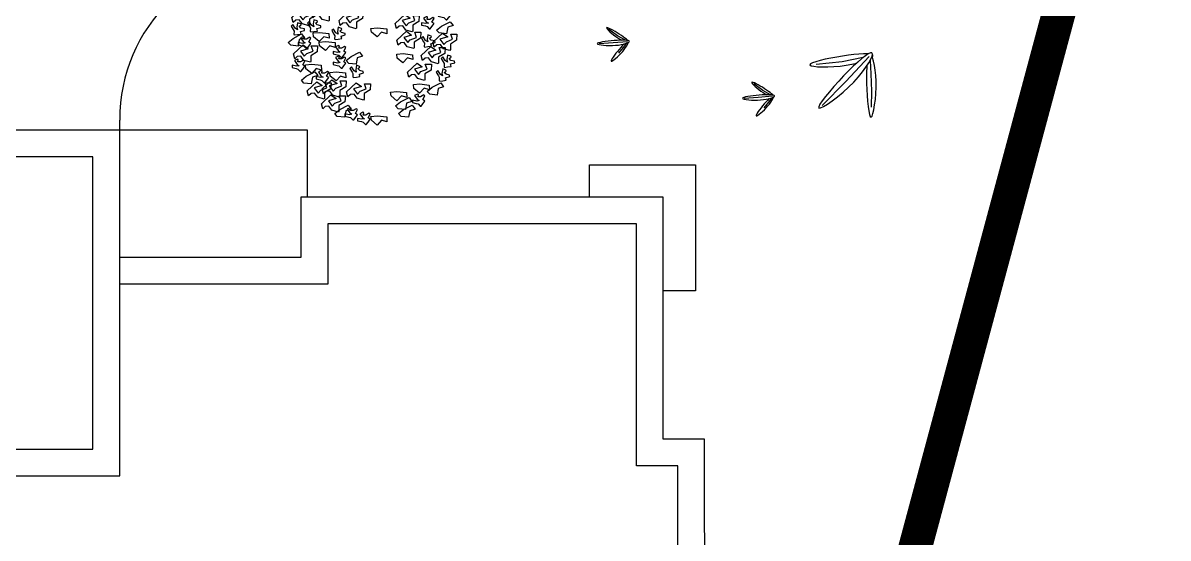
# Model space of a CAD drawing. Extents: x 302512 to 1034855, y -184136 to 410364.
# Drawn here: x 608659 to 625727, y 91801 to 99490 of the extents above; entities that cross this region are included whole.
import ezdxf

# ---------------------------------------------------------------- set-up
doc = ezdxf.new("R2010")
doc.units = 0
doc.header["$MEASUREMENT"] = 0
doc.linetypes.add('DASHED2', pattern=[0.375, 0.25, -0.125])
for name, color, linetype in [('PUB_TEXT', 7, 'Continuous'), ('WALL', 4, 'Continuous'), ('坐椅', 7, 'Continuous'), ('建筑', 2, 'Continuous'), ('树', 80, 'Continuous'), ('绿化', 97, 'Continuous'), ('绿地', 3, 'Continuous'), ('道路线', 161, 'Continuous')]:
    doc.layers.add(name, color=color, linetype=linetype)
doc.styles.add('DIM_FONT', font='SIMPLEX.shx', dxfattribs={"width": 0.8})

# ---------------------------------------------------------------- blocks, each defined once
blk = doc.blocks.new('_F43BVI')
at = {"layer": '绿地'}
for p, q in [((1.207, 0.0113), (1.2027, 0.0085)), ((1.2124, 0.0078), (1.207, 0.0113)), ((1.2223, 0.0044), (1.2117, 0.0036)), ((1.2158, 0), (1.2124, 0.0078)), ((1.2444, 0.0038), (1.2223, 0.0044)), ((1.271, 0.0011), (1.2444, 0.0038)), ((1.3012, -0.0038), (1.271, 0.0011)), ((1.1732, -0.0702), (1.1662, -0.1011)), ((1.1803, -0.0432), (1.1732, -0.0702)), ((1.1874, -0.0207), (1.1803, -0.0432)), ((1.1907, -0.0126), (1.1874, -0.0207)), ((1.2023, -0.0509), (1.1878, -0.185)), ((1.2083, -0.0136), (1.3121, -0.2025)), ((1.2338, -0.0168), (1.3148, -0.0373)), ((1.259, -0.046), (1.2668, -0.0492)), ((1.2668, -0.0492), (1.2965, -0.0601)), ((1.2965, -0.0601), (1.3292, -0.0712)), ((1.3343, -0.011), (1.3012, -0.0038)), ((1.3148, -0.0373), (1.4187, -0.0669)), ((1.3292, -0.0712), (1.3642, -0.0822)), ((1.3694, -0.0206), (1.3343, -0.011)), ((1.4057, -0.0325), (1.3694, -0.0206)), ((1.4419, -0.0461), (1.4057, -0.0325)), ((1.4187, -0.0669), (1.5138, -0.1006)), ((1.4764, -0.0607), (1.4419, -0.0461)), ((1.5079, -0.0754), (1.4764, -0.0607)), ((1.1595, -0.135), (1.1532, -0.1712)), ((1.1662, -0.1011), (1.1595, -0.135)), ((1.2149, -0.1683), (1.2198, -0.1322)), ((1.2198, -0.1322), (1.2225, -0.1003)), ((1.3642, -0.0822), (1.4007, -0.0927)), ((1.4007, -0.0927), (1.4371, -0.1024)), ((1.4371, -0.1024), (1.4722, -0.1109)), ((1.4722, -0.1109), (1.5043, -0.1178)), ((1.5043, -0.1178), (1.532, -0.1226)), ((1.5348, -0.0895), (1.5079, -0.0754)), ((1.532, -0.1226), (1.5537, -0.1248)), ((1.5556, -0.1022), (1.5348, -0.0895)), ((1.5537, -0.1248), (1.5681, -0.1242)), ((1.569, -0.1127), (1.5556, -0.1022)), ((1.5681, -0.1242), (1.5735, -0.1202)), ((1.5735, -0.1202), (1.569, -0.1127)), ((1.1475, -0.2087), (1.1426, -0.2461)), ((1.1532, -0.1712), (1.1475, -0.2087)), ((1.1878, -0.185), (1.1527, -0.3448)), ((1.1991, -0.2435), (1.2079, -0.2058)), ((1.2079, -0.2058), (1.2149, -0.1683)), ((1.3121, -0.2025), (1.4087, -0.3903)), ((1.1388, -0.282), (1.1361, -0.3147)), ((1.1426, -0.2461), (1.1388, -0.282)), ((1.1786, -0.3127), (1.1891, -0.2796)), ((1.1891, -0.2796), (1.1991, -0.2435)), ((1.1361, -0.3147), (1.135, -0.3427)), ((1.135, -0.3427), (1.1356, -0.3646)), ((1.1583, -0.3635), (1.1681, -0.3412)), ((1.1681, -0.3412), (1.1786, -0.3127)), ((1.1356, -0.3646), (1.1381, -0.3788)), ((1.1381, -0.3788), (1.1427, -0.3836)), ((1.1427, -0.3836), (1.1496, -0.3782)), ((1.1496, -0.3782), (1.1583, -0.3635)), ((1.2032, -0.7151), (1.1475, -0.7553)), ((1.1839, -0.7112), (1.1719, -0.7216)), ((1.1962, -0.7011), (1.1839, -0.7112)), ((1.2083, -0.6915), (1.1962, -0.7011)), ((1.2452, -0.6771), (1.2032, -0.7151)), ((1.2037, -0.7272), (1.2164, -0.7174)), ((1.2199, -0.6827), (1.2083, -0.6915)), ((1.2164, -0.7174), (1.228, -0.7075)), ((1.2307, -0.675), (1.2199, -0.6827)), ((1.228, -0.7075), (1.2378, -0.6982)), ((1.2405, -0.6685), (1.2307, -0.675)), ((1.2576, -0.6671), (1.2373, -0.7553)), ((1.249, -0.6635), (1.2405, -0.6685)), ((1.2523, -0.6619), (1.249, -0.6635)), ((1.267, -0.6654), (1.2634, -0.6627)), ((1.2644, -0.6915), (1.2659, -0.6946)), ((1.2646, -0.6753), (1.2843, -0.7043)), ((1.2659, -0.6946), (1.2722, -0.7063)), ((1.2737, -0.6718), (1.267, -0.6654)), ((1.2722, -0.7063), (1.2793, -0.719)), ((1.2813, -0.6801), (1.2737, -0.6718)), ((1.2894, -0.69), (1.2813, -0.6801)), ((1.2843, -0.7043), (1.3086, -0.7426)), ((1.2977, -0.7015), (1.2894, -0.69)), ((1.3061, -0.7143), (1.2977, -0.7015)), ((1.3141, -0.7282), (1.3061, -0.7143)), ((1.1366, -0.7568), (1.1334, -0.7619)), ((1.1334, -0.7619), (1.1335, -0.7647)), ((1.1335, -0.7647), (1.1372, -0.7649)), ((1.1425, -0.7497), (1.1366, -0.7568)), ((1.1372, -0.7649), (1.144, -0.7628)), ((1.1507, -0.7413), (1.1425, -0.7497)), ((1.144, -0.7628), (1.1533, -0.7585)), ((1.1607, -0.7317), (1.1507, -0.7413)), ((1.1533, -0.7585), (1.1646, -0.7525)), ((1.1719, -0.7216), (1.1607, -0.7317)), ((1.1646, -0.7525), (1.1771, -0.7451)), ((1.1771, -0.7451), (1.1904, -0.7365)), ((1.1904, -0.7365), (1.2037, -0.7272)), ((1.2373, -0.7553), (1.215, -0.8412)), ((1.2793, -0.719), (1.2872, -0.7322)), ((1.2872, -0.7322), (1.2957, -0.7457)), ((1.2957, -0.7457), (1.3044, -0.759)), ((1.3044, -0.759), (1.313, -0.7714)), ((1.313, -0.7714), (1.3212, -0.7825)), ((1.3216, -0.7426), (1.3141, -0.7282)), ((1.3212, -0.7825), (1.3285, -0.7918)), ((1.3284, -0.7569), (1.3216, -0.7426)), ((1.3341, -0.7703), (1.3284, -0.7569)), ((1.3386, -0.7822), (1.3341, -0.7703)), ((1.3416, -0.792), (1.3386, -0.7822)), ((1.3285, -0.7918), (1.3347, -0.7986)), ((1.3347, -0.7986), (1.3393, -0.8024)), ((1.3393, -0.8024), (1.3422, -0.8027)), ((1.3429, -0.7991), (1.3416, -0.792)), ((1.3422, -0.8027), (1.3429, -0.7991)), ((0.6367, -1.437), (0.5947, -1.475)), ((0.6222, -1.4349), (0.6114, -1.4426)), ((0.632, -1.4284), (0.6222, -1.4349)), ((0.649, -1.427), (0.6287, -1.5152)), ((0.6405, -1.4234), (0.632, -1.4284)), ((0.6438, -1.4218), (0.6405, -1.4234)), ((0.6585, -1.4253), (0.6549, -1.4226)), ((0.6561, -1.4352), (0.6758, -1.4642)), ((0.6652, -1.4317), (0.6585, -1.4253)), ((0.6728, -1.4399), (0.6652, -1.4317)), ((0.5422, -1.5012), (0.534, -1.5096)), ((0.5947, -1.475), (0.539, -1.5152)), ((0.5522, -1.4916), (0.5422, -1.5012)), ((0.5634, -1.4815), (0.5522, -1.4916)), ((0.5561, -1.5124), (0.5686, -1.505)), ((0.5754, -1.4711), (0.5634, -1.4815)), ((0.5686, -1.505), (0.5818, -1.4964)), ((0.5877, -1.461), (0.5754, -1.4711)), ((0.5818, -1.4964), (0.5951, -1.4871)), ((0.5998, -1.4514), (0.5877, -1.461)), ((0.5951, -1.4871), (0.6079, -1.4773)), ((0.6114, -1.4426), (0.5998, -1.4514)), ((0.6079, -1.4773), (0.6195, -1.4674)), ((0.6195, -1.4674), (0.6292, -1.4581)), ((0.6559, -1.4514), (0.6574, -1.4545)), ((0.6574, -1.4545), (0.6636, -1.4662)), ((0.6636, -1.4662), (0.6708, -1.4789)), ((0.6708, -1.4789), (0.6787, -1.4921)), ((0.6809, -1.4499), (0.6728, -1.4399)), ((0.6758, -1.4642), (0.7, -1.5025)), ((0.6787, -1.4921), (0.6872, -1.5056)), ((0.6892, -1.4614), (0.6809, -1.4499)), ((0.6872, -1.5056), (0.6959, -1.5188)), ((0.6976, -1.4742), (0.6892, -1.4614)), ((0.7056, -1.4881), (0.6976, -1.4742)), ((0.7131, -1.5025), (0.7056, -1.4881)), ((0.7199, -1.5168), (0.7131, -1.5025)), ((0.5281, -1.5167), (0.5249, -1.5218)), ((0.5249, -1.5218), (0.525, -1.5246)), ((0.525, -1.5246), (0.5287, -1.5248)), ((0.534, -1.5096), (0.5281, -1.5167)), ((0.5287, -1.5248), (0.5355, -1.5227)), ((0.5355, -1.5227), (0.5448, -1.5184)), ((0.5448, -1.5184), (0.5561, -1.5124)), ((0.6287, -1.5152), (0.6065, -1.6011)), ((0.6959, -1.5188), (0.7045, -1.5313)), ((0.7045, -1.5313), (0.7126, -1.5424)), ((0.7126, -1.5424), (0.72, -1.5517)), ((0.7256, -1.5302), (0.7199, -1.5168)), ((0.72, -1.5517), (0.7261, -1.5585)), ((0.7301, -1.5421), (0.7256, -1.5302)), ((0.7261, -1.5585), (0.7308, -1.5623)), ((0.7331, -1.5519), (0.7301, -1.5421)), ((0.7308, -1.5623), (0.7336, -1.5626)), ((0.7343, -1.559), (0.7331, -1.5519)), ((0.7336, -1.5626), (0.7343, -1.559))]:
    blk.add_line(p, q, dxfattribs=at)
for points in [[(1.2734, -0.2037), (1.2953, -0.2437), (1.3179, -0.283), (1.3403, -0.32), (1.3616, -0.3531), (1.3809, -0.3807), (1.3974, -0.4012), (1.41, -0.4128), (1.418, -0.4141), (1.4206, -0.4039), (1.4182, -0.3836), (1.4114, -0.3551), (1.4007, -0.3203), (1.3866, -0.2811), (1.3698, -0.2394), (1.3508, -0.197), (1.3303, -0.156), (1.3087, -0.118), (1.2868, -0.0838), (1.2655, -0.054), (1.2453, -0.0291), (1.2271, -0.0097), (1.2117, 0.0036), (1.1998, 0.0102), (1.192, 0.0095), (1.1891, 0.0013), (1.1908, -0.0139), (1.1967, -0.0353), (1.2062, -0.0619), (1.2191, -0.0929), (1.2349, -0.1274), (1.2531, -0.1646)], [(1.2248, -0.7449), (1.2205, -0.7635), (1.2165, -0.7821), (1.2132, -0.8), (1.2106, -0.8164), (1.209, -0.8304), (1.2084, -0.8414), (1.2091, -0.8486), (1.2112, -0.8513), (1.2149, -0.8488), (1.2198, -0.8418), (1.2257, -0.8309), (1.232, -0.817), (1.2386, -0.8008), (1.245, -0.783), (1.2509, -0.7645), (1.2559, -0.7459), (1.2598, -0.7279), (1.2625, -0.7111), (1.2642, -0.6957), (1.2648, -0.6823), (1.2645, -0.6712), (1.2634, -0.6627), (1.2615, -0.6573), (1.2589, -0.6553), (1.2557, -0.6571), (1.252, -0.6623), (1.2478, -0.6706), (1.2434, -0.6817), (1.2388, -0.695), (1.2341, -0.7102), (1.2294, -0.727)], [(0.6163, -1.5048), (0.6119, -1.5234), (0.608, -1.542), (0.6047, -1.5599), (0.6021, -1.5763), (0.6004, -1.5903), (0.5999, -1.6013), (0.6006, -1.6085), (0.6027, -1.6111), (0.6064, -1.6087), (0.6113, -1.6017), (0.6171, -1.5908), (0.6235, -1.5769), (0.6301, -1.5607), (0.6365, -1.5429), (0.6424, -1.5244), (0.6474, -1.5058), (0.6513, -1.4878), (0.654, -1.471), (0.6557, -1.4556), (0.6563, -1.4422), (0.656, -1.4311), (0.6549, -1.4226), (0.653, -1.4172), (0.6504, -1.4152), (0.6472, -1.417), (0.6435, -1.4222), (0.6393, -1.4305), (0.6349, -1.4415), (0.6302, -1.4549), (0.6255, -1.4701), (0.6208, -1.4869)]]:
    blk.add_lwpolyline(points, close=True, dxfattribs=at)
at = {"style": 'DIM_FONT', "width": 0.7, "flags": 9}
for tag in ['YSIZE', 'XSIZE']:
    blk.add_attdef(tag, (0, 0), '', height=0.5, dxfattribs=at)
blk = doc.blocks.new('ZU')
at = {"layer": '绿地', "xscale": 1.5, "yscale": 1.5, "zscale": 0.001, "rotation": 260.5308552460376}
blk.add_blockref('_F43BVI', (-0.852, 0.165), dxfattribs=at)
blk = doc.blocks.new('A$C0B5A7686')
at = {"layer": '树', "linetype": 'ByBlock', "xscale": 640, "yscale": 640, "zscale": 640, "rotation": 151.15692544915}
blk.add_blockref('ZU', (642.8, 1492.6), dxfattribs=at)
blk = doc.blocks.new('A$C750B0621')
at = {"layer": '树'}
blk.add_blockref('A$C0B5A7686', (0, 0), dxfattribs=at)
blk = doc.blocks.new('A$C5AB93D8E')
at = {"layer": '绿化', "xscale": 0.8, "yscale": 0.8, "zscale": 0.8}
blk.add_blockref('A$C750B0621', (0, 0), dxfattribs=at)
blk = doc.blocks.new('A$C68DB62A4')
at = {"layer": '绿化', "rotation": 236.3690562220917}
blk.add_blockref('A$C5AB93D8E', (801.7, 2393.5), dxfattribs=at)
blk = doc.blocks.new('_F37GYG')
at = {"layer": '绿化', "linetype": 'ByBlock', "xscale": 0.2867748092958204, "yscale": 0.2867748092958204, "zscale": 0.2867748092958204}
blk.add_blockref('A$C68DB62A4', (-306.1, -300.5), dxfattribs=at)
at = {"style": 'DIM_FONT', "width": 0.8, "flags": 9}
for tag in ['YSIZE', 'XSIZE']:
    blk.add_attdef(tag, (0, 0), '', height=0.5, dxfattribs=at)
blk = doc.blocks.new('A$C590809E0')
at = {"layer": '建筑'}
for points in [[(0, 5100), (3, 7890), (620, 7890), (620, 10200), (620, 11500), (6020, 11500), (6020, 10600), (8720, 10600), (8720, 12500), (11520, 12500)], [(5920, 11500), (5920, 12500), (8720, 12500)], [(11520, 7340), (8720, 7340), (8720, 12500), (11520, 12500), (11520, 7340)], [(1720, 11500), (1720, 11980), (140, 11980), (140, 10100), (620, 10100)], [(11520, 10200), (14620, 10200), (14620, 11100), (19220, 11100), (19220, 7490), (19820, 7490), (19820, 5500), (17920, 5500), (17920, 1350), (15821, 1350), (15816, 1900), (4420, 1900), (4420, 1420), (2320, 1420), (2320, 5500), (400, 5500), (402, 7490), (1020, 7490), (1020, 10200), (1020, 11100), (5620, 11100), (5620, 10200), (8720, 10200)]]:
    blk.add_lwpolyline(points, dxfattribs=at)
blk.add_lwpolyline([(11120, 7740), (9120, 7740), (9120, 12100), (11120, 12100)], close=True, dxfattribs=at)
blk = doc.blocks.new('BRANCHO2', base_point=(16.83, 36.07))
for p, q in [((16.7826, 36.0972), (16.8244, 36.1012)), ((16.7857, 36.0721), (16.7826, 36.0972)), ((16.8244, 36.1012), (16.8867, 36.0942)), ((16.8867, 36.0942), (16.8887, 36.0624)), ((16.8235, 36.041), (16.7857, 36.0721)), ((16.8534, 36.0726), (16.8235, 36.041)), ((16.8887, 36.0624), (16.8534, 36.0726))]:
    blk.add_line(p, q)
blk = doc.blocks.new('BRANCHO3', base_point=(16.71, 35.96))
for p, q in [((16.6899, 36.0349), (16.6698, 36.0256)), ((16.6698, 36.0256), (16.687, 36.001)), ((16.6956, 36.0318), (16.6899, 36.0349)), ((16.6927, 36.0165), (16.6956, 36.0318)), ((16.71, 36.0165), (16.6927, 36.0165)), ((16.7301, 36.0288), (16.71, 36.0165)), ((16.7243, 35.9979), (16.7387, 36.0226)), ((16.7387, 36.0226), (16.7301, 36.0288)), ((16.6554, 35.9949), (16.6554, 35.9795)), ((16.6841, 35.9887), (16.6554, 35.9949)), ((16.6554, 35.9795), (16.6812, 35.9733)), ((16.6812, 35.9733), (16.6927, 35.9702)), ((16.7014, 35.9918), (16.6841, 35.9887)), ((16.687, 36.001), (16.7014, 35.9918)), ((16.6927, 35.9702), (16.7071, 35.9548)), ((16.7071, 35.9548), (16.7128, 35.9548)), ((16.7128, 35.9548), (16.7243, 35.9702)), ((16.7387, 35.9887), (16.7243, 35.9979)), ((16.7243, 35.9702), (16.7387, 35.9887))]:
    blk.add_line(p, q)
blk = doc.blocks.new('BRANCHO1', base_point=(16.66, 36.12))
for p, q in [((16.573, 36.1498), (16.6363, 36.2083)), ((16.6707, 36.1837), (16.619, 36.1683)), ((16.619, 36.1683), (16.6449, 36.1344)), ((16.6363, 36.2083), (16.6707, 36.1837)), ((16.6622, 36.1529), (16.7024, 36.1683)), ((16.7283, 36.1621), (16.688, 36.1375)), ((16.7024, 36.1683), (16.6909, 36.2022)), ((16.6909, 36.2022), (16.7311, 36.2022)), ((16.7311, 36.2022), (16.7283, 36.1621)), ((16.5817, 36.1159), (16.573, 36.1498)), ((16.5989, 36.1313), (16.5817, 36.1159)), ((16.6219, 36.1344), (16.5989, 36.1313)), ((16.642, 36.1067), (16.6219, 36.1344)), ((16.6851, 36.0944), (16.642, 36.1067)), ((16.6449, 36.1344), (16.6622, 36.1529)), ((16.688, 36.1005), (16.6851, 36.0944)), ((16.688, 36.1375), (16.688, 36.1005))]:
    blk.add_line(p, q)
blk = doc.blocks.new('M_F14')
at = {"xscale": 896.4705882352939, "yscale": 896.4705882352939, "zscale": 896.4705882352939}
for name, p, rotation in [('BRANCHO2', (-172.9, 432.8), 33.69006752598449), ('BRANCHO3', (114, 432.8), 315.0000000000102), ('BRANCHO3', (-153.1, 340.4), 315.0000000000102), ('BRANCHO2', (-16.7, 395.4), 33.69006752598449), ('BRANCHO2', (-351.6, 309.4), 33.69006752598449), ('BRANCHO3', (158.8, 280.4), 315.0000000000102), ('BRANCHO2', (266.4, 352.2), 33.69006752598449), ('BRANCHO3', (78.2, 244.6), 315.0000000000102), ('BRANCHO3', (185.7, 199.8), 315.0000000000102), ('BRANCHO3', (221.6, 244.6), 315.0000000000102), ('BRANCHO2', (114, 190.8), 33.69006752598449), ('BRANCHO3', (284.3, 172.9), 315.0000000000102), ('BRANCHO3', (-466.4, 56), 315.0000000000102), ('BRANCHO3', (-370.1, 74.2), 315.0000000000102), ('BRANCHO2', (418.8, 83.2), 33.69006752598449), ('BRANCHO3', (-226.6, 29.4), 315.0000000000102), ('BRANCHO2', (-456.9, 10.6), 33.69006752598449), ('BRANCHO3', (302.3, -15.4), 315.0000000000102), ('BRANCHO2', (-114.8, -97), 33.69006752598449), ('BRANCHO3', (418.6, -135.3), 315.0000000000102), ('BRANCHO3', (-119.1, -194.7), 315.0000000000102), ('BRANCHO3', (389.9, -216.5), 315.0000000000102), ('BRANCHO2', (-379, -212.6), 33.69006752598449), ('BRANCHO2', (363.6, -278.7), 33.69006752598449), ('BRANCHO2', (176.8, -365), 33.69006752598449), ('BRANCHO2', (-181.8, -409.8), 33.69006752598449), ('BRANCHO2', (194.7, -409.8), 33.69006752598449)]:
    blk.add_blockref(name, p, dxfattribs=dict(at, rotation=rotation))
for name, p in [('BRANCHO3', (-74.2, 431.3)), ('BRANCHO3', (33.5, 445.6)), ('BRANCHO1', (-263.1, 340.4)), ('BRANCHO1', (114, 361.1)), ('BRANCHO3', (222.5, 381.1)), ('BRANCHO3', (51.3, 289.4)), ('BRANCHO3', (-379, 217.7)), ('BRANCHO3', (-280.4, 244.6)), ('BRANCHO1', (-163.9, 217.7)), ('BRANCHO1', (320.5, 254.4)), ('BRANCHO3', (399.5, 213.7)), ('BRANCHO1', (-405.9, 128)), ('BRANCHO1', (-289.4, 154.9)), ('BRANCHO3', (428.2, 144.4)), ('BRANCHO1', (-128, 110.1)), ('BRANCHO1', (203.7, 92.2)), ('BRANCHO3', (329.2, 92.2)), ('BRANCHO2', (24.4, 65.3)), ('BRANCHO1', (212.6, -6.4)), ('BRANCHO3', (-397, -24.4)), ('BRANCHO2', (-316.3, 38.4)), ('BRANCHO2', (-280.4, -15.4)), ('BRANCHO1', (425.8, -18.1)), ('BRANCHO1', (-397, -87.1)), ('BRANCHO3', (-190.8, -78.2)), ('BRANCHO2', (176.8, -87.1)), ('BRANCHO1', (356.1, -96.1)), ('BRANCHO3', (-433, -159.2)), ('BRANCHO2', (-361.1, -149.9)), ('BRANCHO3', (-190.8, -140.9)), ('BRANCHO1', (275.4, -194.7)), ('BRANCHO3', (-291.8, -226.1)), ('BRANCHO2', (-217.7, -194.7)), ('BRANCHO1', (-315.7, -305)), ('BRANCHO1', (-226.6, -293.3)), ('BRANCHO1', (-83.2, -311.2)), ('BRANCHO2', (275.4, -266.4)), ('BRANCHO1', (-232, -381.5)), ('BRANCHO2', (140.9, -311.2)), ('BRANCHO3', (275.4, -365)), ('BRANCHO3', (-122, -446)), ('BRANCHO3', (-47.4, -472.6)), ('BRANCHO2', (24.4, -454.7))]:
    blk.add_blockref(name, p, dxfattribs=at)
at = {"width": 0.8, "flags": 9}
for tag, p in [('XSIZE', (-2.5, 2.5)), ('YSIZE', (-2.5, 0))]:
    blk.add_attdef(tag, p, '', height=0.2, dxfattribs=at)

msp = doc.modelspace()

# ---------------------------------------------------------------- linework, layer by layer
at = {"layer": 'PUB_TEXT', "linetype": 'DASHED2', "ltscale": 11501}
msp.add_lwpolyline([(604462, 30529, 500, 500, 0), (605477, 35173, 500, 500, 0), (597777, 37953, 500, 500, 0), (583760, 45744, 500, 500, 0), (588677, 75313, 500, 500, 0), (624087, 81443, 500, 500, 0), (623207, 89713, 500, 500, 0), (621577, 90243, 500, 500, 0), (632197, 129823, 500, 500, 0), (637237, 134103, 500, 500, 0), (638997, 147563, 500, 500, 0), (679157, 151273, 500, 500, 0)], format="xyseb", dxfattribs=at)
at = {"layer": '道路线'}
msp.add_line((610102, 97890), (610102, 98040), dxfattribs=at)
msp.add_arc((612602, 98040), 2500, 90, 180, dxfattribs=at)

# ---------------------------------------------------------------- block references
at = {"layer": 'WALL', "xscale": -1}
msp.add_blockref('A$C590809E0', (618822, 85390), dxfattribs=at)
at = {"layer": '坐椅', "xscale": 10.78272, "yscale": 10.78272, "zscale": 10.78272}
msp.add_blockref('_F37GYG', (620359, 101325, -116953), dxfattribs=at)
at = {"layer": '树', "xscale": 2.5272, "yscale": 2.5272, "zscale": 2.5272}
msp.add_blockref('M_F14', (613891, 99181), dxfattribs=at)

doc.saveas('drawing.dxf')
